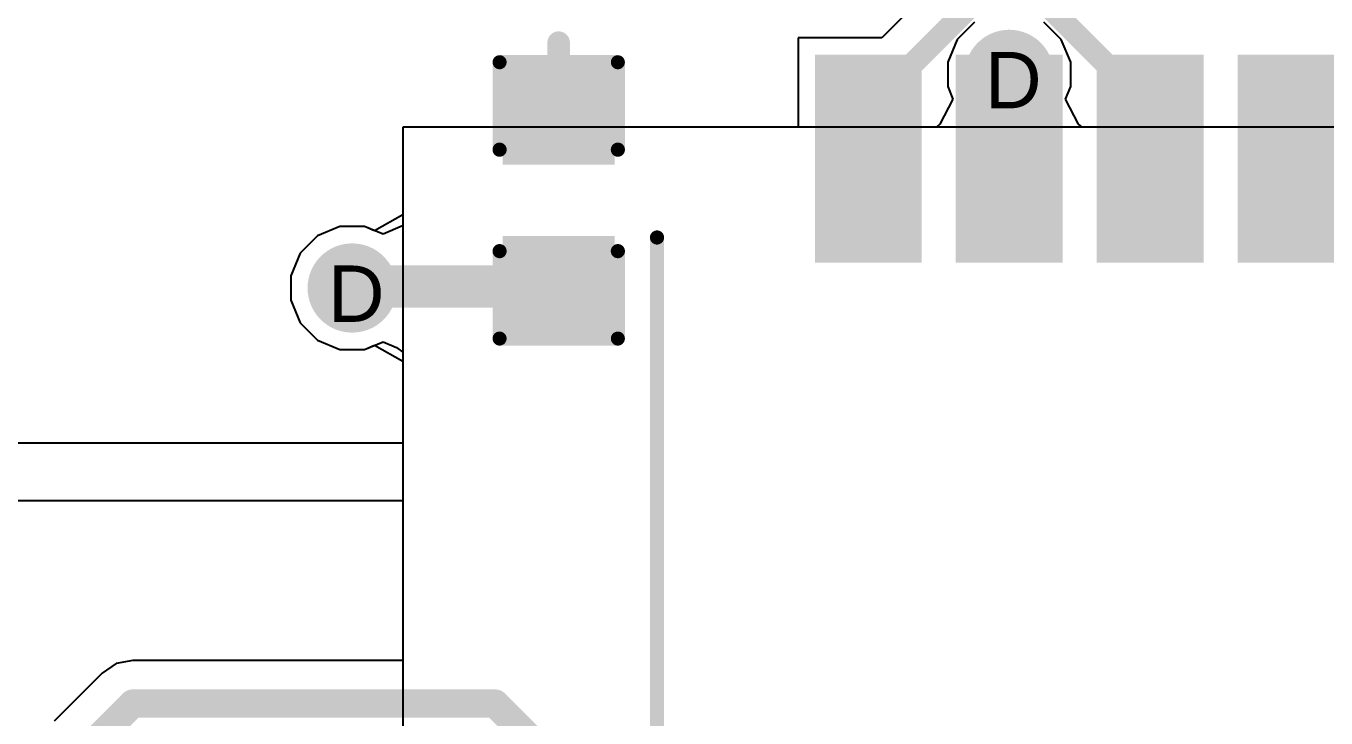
# Model space of a CAD drawing. Header units: inches. Extents: x 0 to 5032, y 0 to 5323.
# Drawn here: x 162.31 to 174.03, y 23.38 to 29.61 of the extents above; entities that cross this region are included whole.
import ezdxf

# ---------------------------------------------------------------- set-up
doc = ezdxf.new("R2010")
doc.units = ezdxf.units.IN
for name, color, linetype in [('Bottom Layer', 5, 'Continuous'), ('Bottom Solder', 6, 'Continuous'), ('Drill Drawing', 1, 'Continuous'), ('Layer 1', 16, 'Continuous'), ('Layer 2', 76, 'Continuous'), ('Multi-Layer', 9, 'Continuous'), ('Top Layer', 1, 'Continuous'), ('Top Overlay', 2, 'Continuous'), ('Top Paste', 8, 'Continuous'), ('Top Solder', 216, 'Continuous'), ('Via Holes', 16, 'Continuous')]:
    doc.layers.add(name, color=color, linetype=linetype)
doc.styles.add('Arial', font='', dxfattribs={"height": 0.2})
doc.styles.get('Arial').set_extended_font_data('Arial')

# ---------------------------------------------------------------- blocks, each defined once
blk = doc.blocks.new('H1102NLT_50')
at = {"layer": 'Top Layer'}
for points in [[(-5.1, -0.255), (-3.43, -0.255), (-3.43, -1.015), (-5.1, -1.015)], [(-5.1, -1.525), (-3.43, -1.525), (-3.43, -2.285), (-5.1, -2.285)], [(-5.1, -2.795), (-3.43, -2.795), (-3.43, -3.555), (-5.1, -3.555)], [(-5.1, -4.065), (-3.43, -4.065), (-3.43, -4.825), (-5.1, -4.825)]]:
    blk.add_hatch(color=1, dxfattribs=at).paths.add_polyline_path(points)
at = {"layer": 'Top Paste'}
for points in [[(-5.1, -0.255), (-3.43, -0.255), (-3.43, -1.015), (-5.1, -1.015)], [(-5.1, -1.525), (-3.43, -1.525), (-3.43, -2.285), (-5.1, -2.285)], [(-5.1, -2.795), (-3.43, -2.795), (-3.43, -3.555), (-5.1, -3.555)], [(-5.1, -4.065), (-3.43, -4.065), (-3.43, -4.825), (-5.1, -4.825)]]:
    blk.add_hatch(color=8, dxfattribs=at).paths.add_polyline_path(points)
at = {"layer": 'Top Solder'}
for points in [[(-5.202, -0.153), (-3.328, -0.153), (-3.328, -1.117), (-5.202, -1.117)], [(-5.202, -1.423), (-3.328, -1.423), (-3.328, -2.387), (-5.202, -2.387)], [(-5.202, -2.693), (-3.328, -2.693), (-3.328, -3.657), (-5.202, -3.657)], [(-5.202, -3.963), (-3.328, -3.963), (-3.328, -4.927), (-5.202, -4.927)]]:
    blk.add_hatch(color=216, dxfattribs=at).paths.add_polyline_path(points)
at = {"layer": 'Top Overlay'}
blk.add_lwpolyline([(3.555, -6.35, 0.127, 0.127, 0), (-3.555, -6.35, 0.127, 0.127, 0)], format="xyseb", dxfattribs=at)
blk.add_lwpolyline([(-3.587, -6.35, 0.0635, 0.0635, 1), (-3.523, -6.35, 0.0635, 0.0635, 1)], format="xyseb", close=True, dxfattribs=at)
blk = doc.blocks.new('C___0603_128')
at = {"layer": 'Top Layer'}
for points in [[(-0.381, 0.445), (-0.381, -0.445), (-1.143, -0.445), (-1.143, 0.445)], [(1.143, 0.445), (1.143, -0.445), (0.381, -0.445), (0.381, 0.445)]]:
    blk.add_hatch(color=1, dxfattribs=at).paths.add_polyline_path(points)
at = {"layer": 'Top Paste'}
for points in [[(-0.381, 0.445), (-0.381, -0.445), (-1.143, -0.445), (-1.143, 0.445)], [(1.143, 0.445), (1.143, -0.445), (0.381, -0.445), (0.381, 0.445)]]:
    blk.add_hatch(color=8, dxfattribs=at).paths.add_polyline_path(points)
at = {"layer": 'Top Solder'}
for points in [[(-0.321, 0.504), (-0.321, -0.504), (-1.203, -0.504), (-1.203, 0.504)], [(1.203, 0.504), (1.203, -0.504), (0.321, -0.504), (0.321, 0.504)]]:
    blk.add_hatch(color=216, dxfattribs=at).paths.add_polyline_path(points)
at = {"layer": 'Top Overlay'}
for points in [[(-1.245, -0.533, 0.127, 0.127, 0), (-1.245, 0.533, 0.127, 0.127, 0)], [(-0.457, 0.533, 0.127, 0.127, 0), (-1.245, 0.533, 0.127, 0.127, 0)], [(1.245, 0.533, 0.127, 0.127, 0), (0.457, 0.533, 0.127, 0.127, 0)], [(1.245, -0.533, 0.127, 0.127, 0), (1.245, 0.533, 0.127, 0.127, 0)], [(-0.457, -0.533, 0.127, 0.127, 0), (-1.245, -0.533, 0.127, 0.127, 0)], [(1.245, -0.533, 0.127, 0.127, 0), (0.457, -0.533, 0.127, 0.127, 0)]]:
    blk.add_lwpolyline(points, format="xyseb", dxfattribs=at)
for points in [[(-1.276, 0.533, 0.0635, 0.0635, 1), (-1.213, 0.533, 0.0635, 0.0635, 1)], [(-1.276, 0.533, 0.0635, 0.0635, 1), (-1.213, 0.533, 0.0635, 0.0635, 1)], [(-0.489, 0.533, 0.0635, 0.0635, 1), (-0.425, 0.533, 0.0635, 0.0635, 1)], [(0.425, 0.533, 0.0635, 0.0635, 1), (0.489, 0.533, 0.0635, 0.0635, 1)], [(1.213, 0.533, 0.0635, 0.0635, 1), (1.276, 0.533, 0.0635, 0.0635, 1)], [(1.213, 0.533, 0.0635, 0.0635, 1), (1.276, 0.533, 0.0635, 0.0635, 1)], [(-1.276, -0.533, 0.0635, 0.0635, 1), (-1.213, -0.533, 0.0635, 0.0635, 1)], [(-1.276, -0.533, 0.0635, 0.0635, 1), (-1.213, -0.533, 0.0635, 0.0635, 1)], [(-0.489, -0.533, 0.0635, 0.0635, 1), (-0.425, -0.533, 0.0635, 0.0635, 1)], [(0.425, -0.533, 0.0635, 0.0635, 1), (0.489, -0.533, 0.0635, 0.0635, 1)], [(1.213, -0.533, 0.0635, 0.0635, 1), (1.276, -0.533, 0.0635, 0.0635, 1)], [(1.213, -0.533, 0.0635, 0.0635, 1), (1.276, -0.533, 0.0635, 0.0635, 1)]]:
    blk.add_lwpolyline(points, format="xyseb", close=True, dxfattribs=at)

msp = doc.modelspace()

# ---------------------------------------------------------------- hatches: boundary and pattern name
at = {"layer": 'Bottom Layer'}
h = msp.add_hatch(color=5, dxfattribs=at)
edge = h.paths.add_edge_path()
edge.add_arc((171.175, 29.178), 0.3, 0, 360)
h = msp.add_hatch(color=5, dxfattribs=at)
edge = h.paths.add_edge_path()
edge.add_arc((165.252, 27.254), 0.3, 0, 360)
at = {"layer": 'Bottom Solder'}
h = msp.add_hatch(color=6, dxfattribs=at)
edge = h.paths.add_edge_path()
edge.add_arc((171.175, 29.178), 0.402, 0, 360)
h = msp.add_hatch(color=6, dxfattribs=at)
edge = h.paths.add_edge_path()
edge.add_arc((165.252, 27.254), 0.402, 0, 360)
at = {"layer": 'Layer 1'}
h = msp.add_hatch(color=16, dxfattribs=at)
edge = h.paths.add_edge_path()
edge.add_arc((171.175, 29.178), 0.3, 0, 360)
h = msp.add_hatch(color=16, dxfattribs=at)
edge = h.paths.add_edge_path()
edge.add_arc((165.252, 27.254), 0.3, 0, 360)
at = {"layer": 'Layer 2'}
h = msp.add_hatch(color=76, dxfattribs=at)
edge = h.paths.add_edge_path()
edge.add_arc((171.175, 29.178), 0.3, 0, 360)
h = msp.add_hatch(color=76, dxfattribs=at)
edge = h.paths.add_edge_path()
edge.add_arc((165.252, 27.254), 0.3, 0, 360)
at = {"layer": 'Top Layer'}
h = msp.add_hatch(color=1, dxfattribs=at)
edge = h.paths.add_edge_path()
edge.add_arc((171.175, 29.178), 0.3, 0, 360)
h = msp.add_hatch(color=1, dxfattribs=at)
edge = h.paths.add_edge_path()
edge.add_arc((165.252, 27.254), 0.3, 0, 360)
at = {"layer": 'Top Solder'}
h = msp.add_hatch(color=216, dxfattribs=at)
edge = h.paths.add_edge_path()
edge.add_arc((171.175, 29.178), 0.402, 0, 360)
h = msp.add_hatch(color=216, dxfattribs=at)
edge = h.paths.add_edge_path()
edge.add_arc((165.252, 27.254), 0.402, 0, 360)
at = {"layer": 'Via Holes'}
h = msp.add_hatch(color=7, dxfattribs=at)
edge = h.paths.add_edge_path()
edge.add_arc((171.175, 29.178), 0.15, 0, 360)
h = msp.add_hatch(color=7, dxfattribs=at)
edge = h.paths.add_edge_path()
edge.add_arc((165.252, 27.254), 0.15, 0, 360)

# ---------------------------------------------------------------- linework, layer by layer
at = {"layer": 'Bottom Layer'}
for p, q in [((178.181, 28.702), (165.708, 28.702)), ((165.708, 28.702), (165.708, 25.857)), ((165.708, 25.857), (158.632, 25.857)), ((158.632, 25.339), (165.708, 25.339)), ((165.708, 25.339), (165.708, 23.9)), ((163.126, 23.871), (163, 23.786)), ((163.275, 23.9), (163.126, 23.871)), ((165.708, 23.9), (163.275, 23.9)), ((163, 23.786), (162.565, 23.351))]:
    msp.add_line(p, q, dxfattribs=at)
for points in [[(162.839, 23.076, 0.254, 0.254, 0), (163.275, 23.512, 0.254, 0.254, 0)], [(163.275, 23.512, 0.254, 0.254, 0), (166.539, 23.512, 0.254, 0.254, 0)], [(166.539, 23.512, 0.254, 0.254, 0), (166.98, 23.071, 0.254, 0.254, 0)]]:
    msp.add_lwpolyline(points, format="xyseb", dxfattribs=at)
for points in [[(163.211, 23.512, 0.127, 0.127, 1), (163.338, 23.512, 0.127, 0.127, 1)], [(163.211, 23.512, 0.127, 0.127, 1), (163.338, 23.512, 0.127, 0.127, 1)], [(166.476, 23.512, 0.127, 0.127, 1), (166.603, 23.512, 0.127, 0.127, 1)], [(166.476, 23.512, 0.127, 0.127, 1), (166.603, 23.512, 0.127, 0.127, 1)]]:
    msp.add_lwpolyline(points, format="xyseb", close=True, dxfattribs=at)
at = {"layer": 'Layer 1'}
for p, q in [((170.861, 29.648), (170.705, 29.492)), ((171.644, 29.492), (171.488, 29.648)), ((170.705, 29.492), (170.621, 29.288)), ((171.729, 29.288), (171.644, 29.492)), ((170.621, 29.288), (170.621, 29.068)), ((171.729, 29.068), (171.729, 29.288)), ((170.621, 29.068), (170.667, 28.956)), ((171.682, 28.956), (171.729, 29.068)), ((170.667, 28.956), (170.549, 28.729)), ((171.8, 28.729), (171.682, 28.956)), ((170.549, 28.729), (170.518, 28.702)), ((171.831, 28.702), (171.8, 28.729)), ((170.518, 28.702), (165.708, 28.702)), ((165.708, 28.702), (165.708, 27.914)), ((176.868, 28.702), (171.831, 28.702)), ((165.708, 27.914), (165.454, 27.77)), ((165.142, 27.808), (164.939, 27.724)), ((165.363, 27.808), (165.142, 27.808)), ((165.454, 27.77), (165.363, 27.808)), ((164.939, 27.724), (164.783, 27.568)), ((164.783, 27.568), (164.698, 27.364)), ((164.698, 27.364), (164.698, 27.144)), ((164.698, 27.144), (164.783, 26.94)), ((164.783, 26.94), (164.939, 26.785)), ((164.939, 26.785), (165.142, 26.7)), ((165.363, 26.7), (165.454, 26.738)), ((165.454, 26.738), (165.708, 26.595)), ((165.142, 26.7), (165.363, 26.7)), ((165.708, 26.595), (165.708, 18.612))]:
    msp.add_line(p, q, dxfattribs=at)
at = {"layer": 'Layer 2'}
for p, q in [((170.861, 29.648), (170.705, 29.492)), ((171.644, 29.492), (171.488, 29.648)), ((170.705, 29.492), (170.621, 29.288)), ((171.729, 29.288), (171.644, 29.492)), ((170.621, 29.288), (170.621, 29.068)), ((171.729, 29.068), (171.729, 29.288)), ((170.621, 29.068), (170.667, 28.956)), ((171.682, 28.956), (171.729, 29.068)), ((170.667, 28.956), (170.549, 28.729)), ((171.8, 28.729), (171.682, 28.956)), ((170.549, 28.729), (170.518, 28.702)), ((171.831, 28.702), (171.8, 28.729)), ((170.518, 28.702), (165.708, 28.702)), ((165.708, 28.702), (165.708, 27.914)), ((176.868, 28.702), (171.831, 28.702)), ((165.708, 27.914), (165.454, 27.77)), ((165.142, 27.808), (164.939, 27.724)), ((165.363, 27.808), (165.142, 27.808)), ((165.454, 27.77), (165.363, 27.808)), ((164.939, 27.724), (164.783, 27.568)), ((164.783, 27.568), (164.698, 27.364)), ((164.698, 27.364), (164.698, 27.144)), ((164.698, 27.144), (164.783, 26.94)), ((164.783, 26.94), (164.939, 26.785)), ((164.939, 26.785), (165.142, 26.7)), ((165.363, 26.7), (165.454, 26.738)), ((165.454, 26.738), (165.708, 26.595)), ((165.142, 26.7), (165.363, 26.7)), ((165.708, 26.595), (165.708, 18.612))]:
    msp.add_line(p, q, dxfattribs=at)
at = {"layer": 'Multi-Layer'}
for p, q in [((182.884, 28.702), (165.708, 28.702)), ((165.708, 28.702), (165.708, 7.341))]:
    msp.add_line(p, q, dxfattribs=at)
at = {"layer": 'Top Layer'}
for p, q in [((170.634, 30.117), (170.026, 29.508)), ((170.026, 29.508), (169.271, 29.508)), ((169.271, 29.508), (169.271, 28.702)), ((169.271, 28.702), (165.708, 28.702)), ((165.708, 28.702), (165.708, 27.814)), ((165.142, 27.808), (164.939, 27.724)), ((165.363, 27.808), (165.142, 27.808)), ((165.531, 27.739), (165.363, 27.808)), ((165.706, 27.813), (165.531, 27.739)), ((165.708, 27.814), (165.706, 27.813)), ((164.939, 27.724), (164.783, 27.568)), ((164.783, 27.568), (164.698, 27.364)), ((164.698, 27.364), (164.698, 27.144)), ((164.698, 27.144), (164.783, 26.94)), ((164.783, 26.94), (164.939, 26.785)), ((164.939, 26.785), (165.142, 26.7)), ((165.363, 26.7), (165.531, 26.77)), ((165.531, 26.77), (165.653, 26.718)), ((165.653, 26.718), (165.708, 26.675)), ((165.142, 26.7), (165.363, 26.7)), ((165.708, 26.675), (165.708, 18.612))]:
    msp.add_line(p, q, dxfattribs=at)
for points in [[(169.905, 28.874, 0.203, 0.203, 0), (170.997, 29.966, 0.203, 0.203, 0)], [(171.352, 29.966, 0.203, 0.203, 0), (172.445, 28.874, 0.203, 0.203, 0)], [(167.114, 28.805, 0.203, 0.203, 0), (167.114, 29.464, 0.203, 0.203, 0)], [(169.905, 28.419, 0.203, 0.203, 0), (169.905, 28.874, 0.203, 0.203, 0)], [(172.445, 28.419, 0.203, 0.203, 0), (172.445, 28.874, 0.203, 0.203, 0)], [(165.252, 27.254, 0.381, 0.381, 0), (165.266, 27.267, 0.381, 0.381, 0)], [(165.266, 27.267, 0.381, 0.381, 0), (167.1, 27.267, 0.381, 0.381, 0)], [(167.1, 27.267, 0.381, 0.381, 0), (167.114, 27.281, 0.381, 0.381, 0)]]:
    msp.add_lwpolyline(points, format="xyseb", dxfattribs=at)
for points in [[(167.063, 29.464, 0.102, 0.102, 1), (167.164, 29.464, 0.102, 0.102, 1)], [(169.854, 28.874, 0.102, 0.102, 1), (169.955, 28.874, 0.102, 0.102, 1)], [(169.854, 28.874, 0.102, 0.102, 1), (169.955, 28.874, 0.102, 0.102, 1)], [(172.394, 28.874, 0.102, 0.102, 1), (172.495, 28.874, 0.102, 0.102, 1)], [(172.394, 28.874, 0.102, 0.102, 1), (172.495, 28.874, 0.102, 0.102, 1)], [(167.063, 28.805, 0.102, 0.102, 1), (167.164, 28.805, 0.102, 0.102, 1)], [(169.854, 28.419, 0.102, 0.102, 1), (169.955, 28.419, 0.102, 0.102, 1)], [(172.394, 28.419, 0.102, 0.102, 1), (172.495, 28.419, 0.102, 0.102, 1)], [(165.157, 27.254, 0.191, 0.191, 1), (165.348, 27.254, 0.191, 0.191, 1)], [(165.17, 27.267, 0.191, 0.191, 1), (165.361, 27.267, 0.191, 0.191, 1)], [(165.17, 27.267, 0.191, 0.191, 1), (165.361, 27.267, 0.191, 0.191, 1)], [(167.005, 27.267, 0.191, 0.191, 1), (167.196, 27.267, 0.191, 0.191, 1)], [(167.005, 27.267, 0.191, 0.191, 1), (167.196, 27.267, 0.191, 0.191, 1)], [(167.018, 27.281, 0.191, 0.191, 1), (167.209, 27.281, 0.191, 0.191, 1)]]:
    msp.add_lwpolyline(points, format="xyseb", close=True, dxfattribs=at)

# ---------------------------------------------------------------- block references
at = {"rotation": 270}
for name, p in [('H1102NLT_50', (174.35, 24.154)), ('C___0603_128', (167.114, 28.043))]:
    msp.add_blockref(name, p, dxfattribs=at)

# ---------------------------------------------------------------- texts
at = {"layer": 'Drill Drawing', "style": 'Arial'}
for p in [(170.955, 28.873), (165.032, 26.949)]:
    msp.add_text('D', height=0.508, dxfattribs=at).set_placement(p)

doc.saveas('drawing.dxf')
